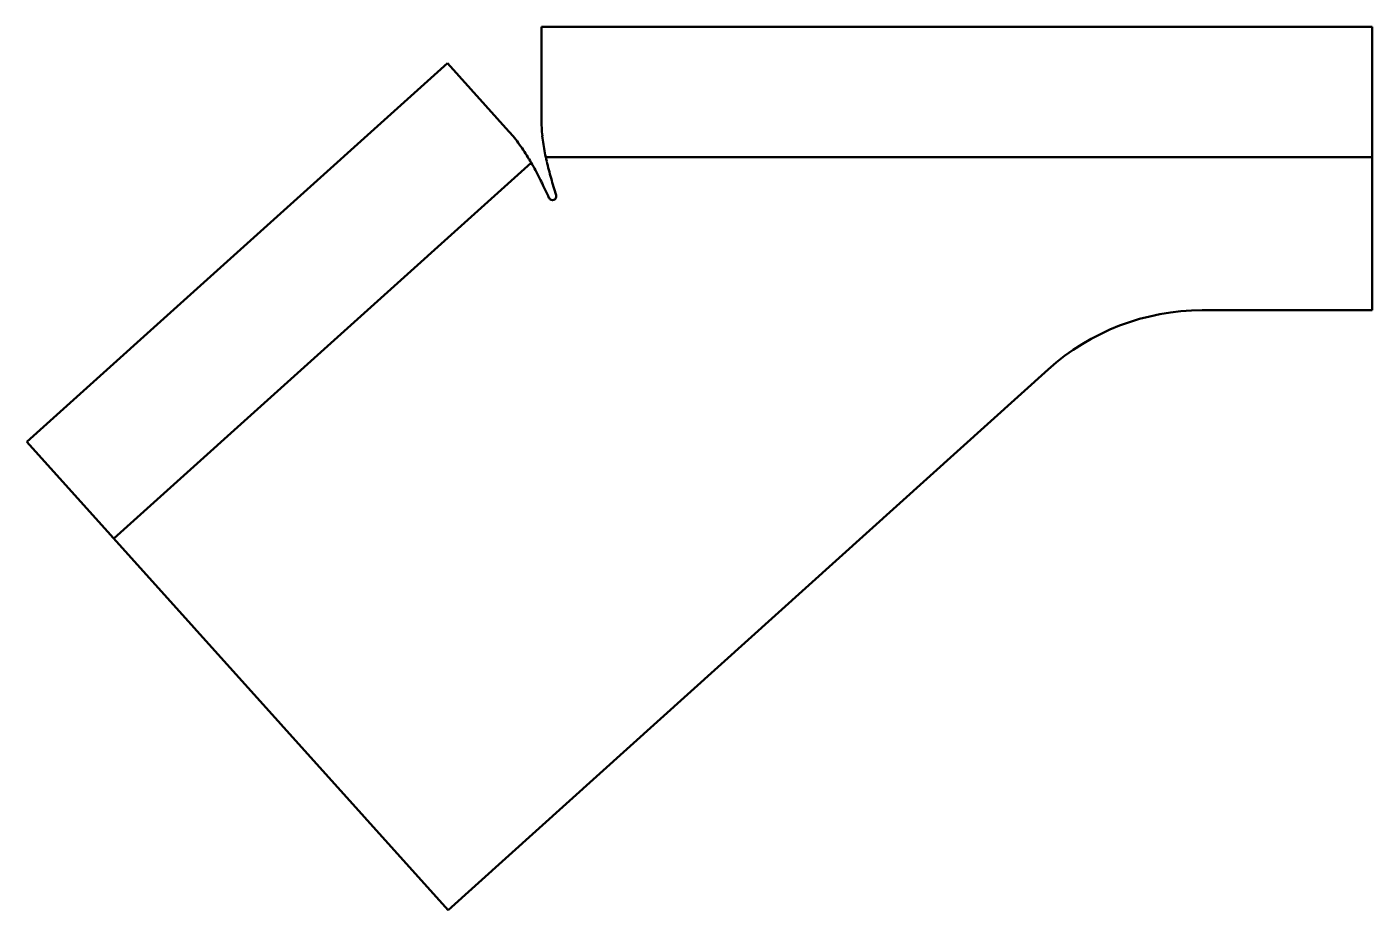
# Model space of a CAD drawing. Header units: millimetres. Extents: x 0 to 175, y 0 to 115.
import ezdxf

# ---------------------------------------------------------------- set-up
doc = ezdxf.new("R2010")
doc.units = ezdxf.units.MM
doc.layers.add('IV_BEND', color=250, linetype='Continuous', lineweight=50)
doc.layers.add('IV_OUTER_PROFILE', color=7, linetype='Continuous', lineweight=50)

msp = doc.modelspace()

# ---------------------------------------------------------------- linework, layer by layer
at = {"layer": 'IV_BEND'}
for p, q in [((11.35, 48.4), (65.75, 97.38)), ((67.66, 98.11), (175.4, 98.11))]:
    msp.add_line(p, q, dxfattribs=at)
at = {"layer": 'IV_OUTER_PROFILE'}
for p, q in [((175.4, 115.07), (67.09, 115.07)), ((67.09, 103.07), (67.09, 115.07)), ((175.4, 78.15), (175.4, 115.07)), ((54.83, 110.37), (0, 61)), ((62.86, 101.45), (54.83, 110.37)), ((175.4, 78.15), (153.23, 78.15)), ((133.16, 70.44), (54.93, 0)), ((54.93, 0), (0, 61))]:
    msp.add_line(p, q, dxfattribs=at)
for centre, radius, start, end in [((86.1, 103.07), 19.01, 179.9739, 183.2997), ((88.11, 103.14), 21.02, 183.1936, 186.2108), ((48.73, 88.72), 19.01, 38.7003, 42.0261), ((47.19, 87.44), 21.02, 35.7892, 38.8064), ((90.71, 103.38), 23.64, 186.0994, 188.796), ((45.09, 85.87), 23.64, 33.204, 35.9006), ((42.28, 83.96), 27.03, 30.9437, 33.3168), ((94.08, 103.85), 27.03, 188.6832, 191.0563), ((98.44, 104.64), 31.47, 190.945, 192.9979), ((38.51, 81.63), 31.47, 29.0021, 31.055), ((33.36, 78.7), 37.4, 27.3703, 29.1103), ((104.23, 105.9), 37.4, 192.8897, 194.6297), ((26.11, 74.85), 45.61, 26.0382, 27.4745), ((7.65, 65.66), 66.22, 25.177, 26.1714), ((112.2, 107.9), 45.61, 194.5255, 195.9618), ((132.06, 113.42), 66.22, 195.8286, 196.823), ((-80.78, 23.42), 164.22, 24.9872, 25.3892), ((68.53, 93), 0.501, 205.107, 16.893), ((226.04, 141.2), 164.22, 196.6108, 197.0128), ((153.23, 48.15), 30, 90, 132)]:
    msp.add_arc(centre, radius, start, end, dxfattribs=at)

doc.saveas('drawing.dxf')
